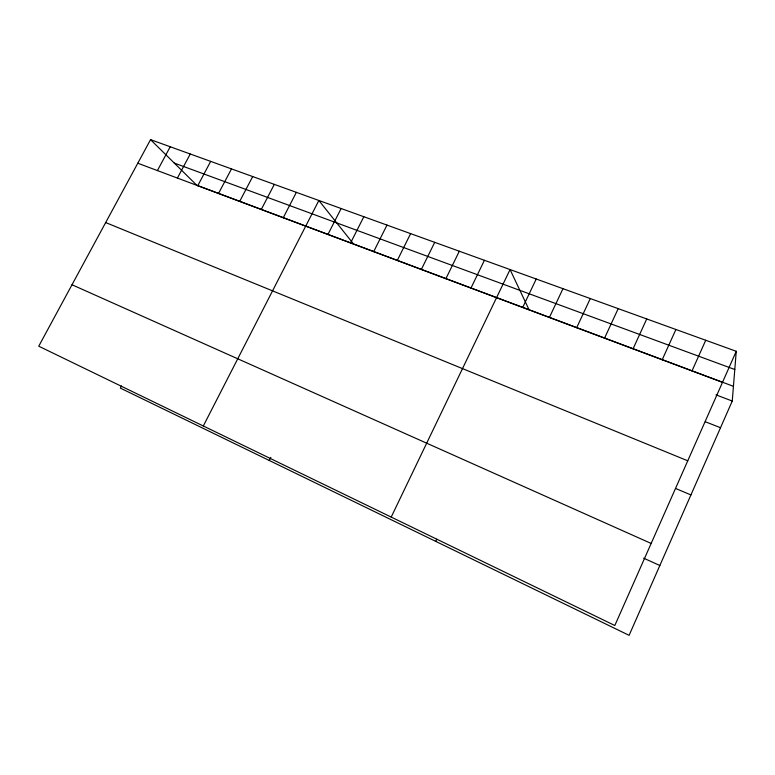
<?xml version="1.0" encoding="UTF-8"?>
<svg xmlns="http://www.w3.org/2000/svg" width="775" height="775" viewBox="0 0 775 775"><rect width="100%" height="100%" fill="white"/><g stroke="black" fill="none" stroke-linecap="round" stroke-linejoin="round"><path stroke-width="1.16" d="M121.481 385.96L120.348 388.101L629.097 635.345L732.259 401.043L736.25 351.288L150.553 139.655L38.75 346.192L614.817 625.502L736.25 351.288M692.007 370.925L705.734 340.264M662.199 359.755L675.907 329.482M633.059 348.837L646.738 318.942M604.558 338.152L618.198 308.634M576.678 327.699L590.288 298.549M435.763 541.386L436.771 539.245M549.388 317.479L562.97 288.678M522.689 307.472L536.232 279.019M391.201 517.08L510.057 269.555L529.044 309.729M470.958 288.087L484.423 260.293M445.887 278.69L459.313 251.226M421.329 269.487L434.717 242.333M397.275 260.468L410.614 233.624M373.695 251.633L386.987 225.089M269.283 460.486L270.843 457.376M350.581 242.972L363.833 216.719M327.922 234.486L341.136 208.523M203.312 425.988L318.864 200.473L353.487 243.941M283.262 217.746L296.37 192.345M261.262 209.502L274.321 184.382M239.678 201.413L252.698 176.564M218.521 193.479L231.483 168.902M197.761 185.7L210.674 161.384M177.398 178.066L190.253 154.002M157.412 170.578L170.219 146.766M174.307 163.079L734.787 369.501M733.441 386.318L196.743 185.215L150.553 139.655M137.795 163.225L722.494 382.346M715.984 394.853L732.259 401.043M705.337 421.765L720.518 427.713M105.681 222.561L687.754 460.805M675.771 488.541L690.922 494.934M72.007 284.754L651.155 543.449M643.647 558.165L659.845 565.508"/></g></svg>
